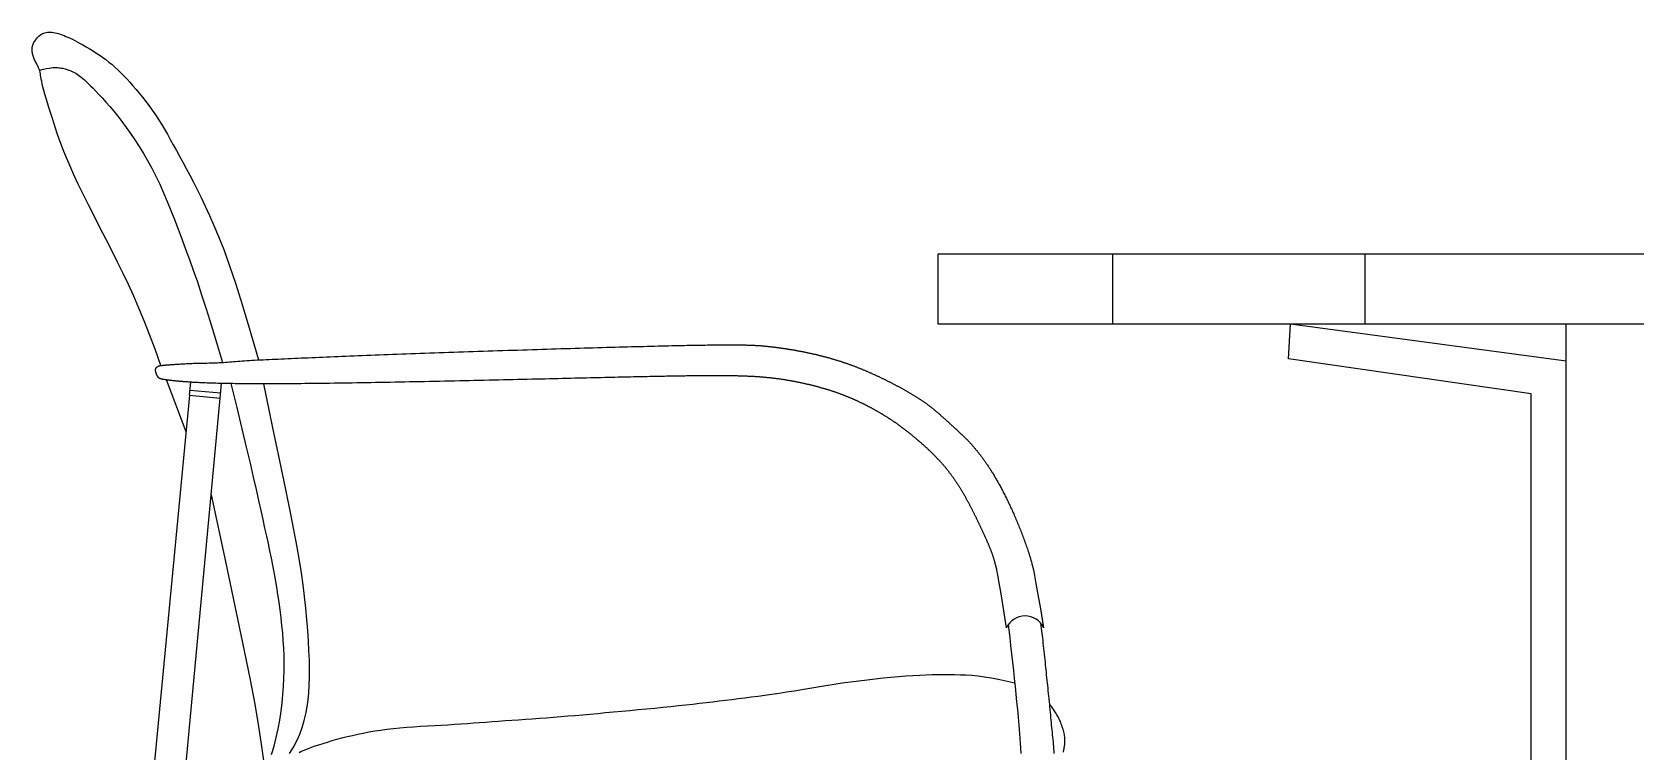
# Model space of a CAD drawing. Header units: millimetres. Extents: x -17017 to 2697, y 1903 to 18260.
# Drawn here: x -16977.9877 to -16977.8039, y 18248.0023 to 18248.0849 of the extents above; entities that cross this region are included whole.
import ezdxf

# ---------------------------------------------------------------- set-up
doc = ezdxf.new("R2010")
doc.units = ezdxf.units.MM
doc.layers.add('OP-MOB-MOVIL', color=8, linetype='Continuous')

# ---------------------------------------------------------------- blocks, each defined once
blk = doc.blocks.new('mesas y sillas de cafeteria')
for p, q in [((50.07697, -14.21145), (50.07697, -14.25145)), ((50.22168, -14.21145), (50.22168, -14.25145)), ((50.33697, -14.93145), (50.33697, -14.25145)), ((49.54799, -14.29232), (49.5487, -14.28488)), ((49.5655, -14.29398), (49.56629, -14.28559))]:
    blk.add_line(p, q)
for points in [[(49.53147, -14.27532), (49.52823, -14.26598), (49.5251, -14.25747), (49.52204, -14.24966), (49.51903, -14.24239), (49.51602, -14.23554), (49.51298, -14.22895), (49.50989, -14.22249), (49.5067, -14.21603), (49.50341, -14.20944), (49.50005, -14.20278), (49.49667, -14.19614), (49.49335, -14.18959), (49.49014, -14.18322), (49.48709, -14.1771), (49.48427, -14.17133), (49.48174, -14.16598), (49.47953, -14.16111), (49.47762, -14.15669), (49.47598, -14.15266), (49.47455, -14.14895), (49.4733, -14.14551), (49.47218, -14.14228), (49.47116, -14.13919), (49.47019, -14.13619), (49.46925, -14.13323), (49.46832, -14.13032), (49.46744, -14.1275), (49.4666, -14.12479), (49.46582, -14.12222), (49.46512, -14.11982), (49.4645, -14.11762), (49.46399, -14.11564), (49.46358, -14.11391), (49.46326, -14.1124), (49.46301, -14.11108), (49.46282, -14.10994), (49.46266, -14.10893), (49.46251, -14.10804), (49.46235, -14.10722), (49.46217, -14.10646), (49.46194, -14.10573), (49.46167, -14.10501), (49.46138, -14.10433), (49.46106, -14.10366), (49.46073, -14.10301), (49.4604, -14.10238), (49.46007, -14.10177), (49.45975, -14.10118), (49.45946, -14.1006), (49.45919, -14.10004), (49.45894, -14.09948), (49.45872, -14.09893), (49.45851, -14.09838), (49.45833, -14.09782), (49.45817, -14.09726), (49.45803, -14.09669), (49.45791, -14.09609), (49.45782, -14.09549), (49.45776, -14.09487), (49.45774, -14.09423), (49.45777, -14.09358), (49.45786, -14.09291), (49.458, -14.09223), (49.45821, -14.09154), (49.4585, -14.09083), (49.45885, -14.09013), (49.45926, -14.08942), (49.45972, -14.08874), (49.46022, -14.08807), (49.46076, -14.08744), (49.46133, -14.08685), (49.46192, -14.08632), (49.46253, -14.08584), (49.46315, -14.08542), (49.46379, -14.08507), (49.46445, -14.08477), (49.46514, -14.08454), (49.46586, -14.08436), (49.46661, -14.08425), (49.4674, -14.0842), (49.46823, -14.08421), (49.4691, -14.08428), (49.47, -14.0844), (49.47094, -14.08458), (49.47191, -14.08481), (49.47291, -14.08508), (49.47393, -14.0854), (49.47499, -14.08577), (49.47607, -14.08618), (49.47718, -14.08663), (49.47834, -14.08713), (49.47956, -14.0877), (49.48085, -14.08832), (49.48222, -14.08902), (49.48369, -14.08979), (49.48526, -14.09064), (49.48694, -14.09157), (49.48871, -14.09258), (49.49056, -14.09367), (49.49245, -14.09482), (49.49437, -14.09603), (49.49629, -14.0973), (49.49819, -14.09862), (49.50004, -14.09998), (49.50184, -14.10137), (49.50358, -14.10282), (49.50528, -14.10431), (49.50696, -14.10587), (49.50863, -14.10751), (49.51031, -14.10922), (49.51202, -14.11102), (49.51376, -14.11293), (49.51555, -14.11493), (49.51738, -14.11705), (49.51923, -14.11926), (49.5211, -14.12156), (49.52298, -14.12394), (49.52483, -14.12641), (49.52667, -14.12895), (49.52846, -14.13156), (49.53021, -14.13423), (49.53192, -14.13698), (49.53362, -14.1398), (49.5353, -14.14271), (49.53699, -14.14571), (49.53871, -14.1488), (49.54047, -14.15201), (49.54228, -14.15533), (49.54417, -14.15878), (49.54612, -14.16238), (49.54815, -14.16617), (49.55025, -14.1702), (49.55243, -14.17448), (49.5547, -14.17906), (49.55704, -14.18398), (49.55948, -14.18926), (49.562, -14.195), (49.56469, -14.20144), (49.56758, -14.2089), (49.57076, -14.21767), (49.57428, -14.22808), (49.57821, -14.24041), (49.58261, -14.25497), (49.58755, -14.27208)], [(49.46222, -14.10601), (49.46427, -14.10552), (49.46601, -14.10514), (49.46749, -14.10486), (49.46876, -14.10467), (49.46984, -14.10456), (49.47078, -14.10451), (49.47161, -14.10452), (49.47239, -14.10455), (49.47314, -14.10462), (49.47388, -14.1047), (49.4746, -14.10482), (49.47531, -14.10495), (49.47602, -14.10511), (49.47673, -14.10529), (49.47745, -14.1055), (49.47817, -14.10574), (49.47891, -14.106), (49.47966, -14.10629), (49.48042, -14.10661), (49.48119, -14.10697), (49.48196, -14.10736), (49.48275, -14.1078), (49.48353, -14.10827), (49.48433, -14.1088), (49.48513, -14.10937), (49.48595, -14.11001), (49.48682, -14.11074), (49.48776, -14.11158), (49.4888, -14.11255), (49.48995, -14.11366), (49.49124, -14.11495), (49.49268, -14.11642), (49.49431, -14.1181), (49.4961, -14.11999), (49.49804, -14.12208), (49.5001, -14.12438), (49.50228, -14.12687), (49.50455, -14.12956), (49.50688, -14.13245), (49.50928, -14.13553), (49.51171, -14.1388), (49.51416, -14.14225), (49.51663, -14.14589), (49.51909, -14.14971), (49.52153, -14.15371), (49.52395, -14.15788), (49.52632, -14.16222), (49.52864, -14.16673), (49.53089, -14.17141), (49.53309, -14.17624), (49.53524, -14.18124), (49.53736, -14.18639), (49.53946, -14.1917), (49.54156, -14.19716), (49.54366, -14.20278), (49.54578, -14.20854), (49.54794, -14.21448), (49.55016, -14.22072), (49.55248, -14.22743), (49.55495, -14.23477), (49.55758, -14.24289), (49.56043, -14.25195), (49.56352, -14.26212), (49.56689, -14.27355)], [(50.33697, -14.75245), (50.15798, -14.93145), (50.12141, -14.93145), (50.12141, -14.91145), (50.14969, -14.91145), (50.31697, -14.74417), (50.31697, -14.29148), (50.1778, -14.27141), (50.17898, -14.25145), (50.33697, -14.27263)], [(50.01624, -14.4256), (50.0147, -14.41593), (50.01351, -14.40846), (50.0126, -14.40289), (50.01194, -14.39891), (50.01147, -14.39621), (50.01115, -14.39447), (50.01094, -14.3934), (50.01077, -14.39268), (50.01063, -14.39206), (50.01049, -14.39147), (50.01035, -14.39092), (50.01022, -14.3904), (50.01009, -14.3899), (50.00996, -14.38942), (50.00984, -14.38896), (50.00972, -14.38852), (50.00959, -14.38807), (50.00947, -14.38764), (50.00935, -14.38722), (50.00922, -14.3868), (50.0091, -14.38638), (50.00897, -14.38598), (50.00884, -14.38558), (50.00872, -14.38518), (50.00859, -14.38479), (50.00846, -14.38441), (50.00834, -14.38403), (50.00821, -14.38366), (50.00808, -14.38329), (50.00795, -14.38293), (50.00782, -14.38257), (50.00769, -14.38222), (50.00757, -14.38187), (50.00744, -14.38152), (50.0073, -14.38118), (50.00717, -14.38084), (50.00704, -14.3805), (50.00691, -14.38017), (50.00678, -14.37984), (50.00665, -14.37952), (50.00651, -14.37919), (50.00638, -14.37887), (50.00625, -14.37855), (50.00611, -14.37823), (50.00598, -14.37792), (50.00584, -14.3776), (50.00571, -14.37729), (50.00557, -14.37698), (50.00544, -14.37666), (50.0053, -14.37635), (50.00516, -14.37604), (50.00502, -14.37573), (50.00489, -14.37542), (50.00475, -14.37511), (50.00461, -14.3748), (50.00447, -14.37449), (50.00433, -14.37418), (50.00419, -14.37387), (50.00405, -14.37356), (50.00391, -14.37325), (50.00376, -14.37294), (50.00362, -14.37262), (50.00348, -14.37231), (50.00334, -14.372), (50.00319, -14.37168), (50.00305, -14.37137), (50.0029, -14.37105), (50.00276, -14.37073), (50.00261, -14.37042), (50.00247, -14.3701), (50.00232, -14.36978), (50.00217, -14.36946), (50.00202, -14.36914), (50.00188, -14.36882), (50.00173, -14.3685), (50.00158, -14.36818), (50.00143, -14.36786), (50.00128, -14.36754), (50.00113, -14.36722), (50.00097, -14.3669), (50.00082, -14.36657), (50.00067, -14.36625), (50.00052, -14.36593), (50.00036, -14.3656), (50.00021, -14.36528), (50.00006, -14.36495), (49.9999, -14.36463), (49.99974, -14.36431), (49.99959, -14.36398), (49.99943, -14.36366), (49.99927, -14.36333), (49.99912, -14.363), (49.99896, -14.36268), (49.9988, -14.36235), (49.99864, -14.36203), (49.99848, -14.3617), (49.99832, -14.36137), (49.99816, -14.36105), (49.99799, -14.36072), (49.99783, -14.36039), (49.99767, -14.36007), (49.9975, -14.35974), (49.99734, -14.35941), (49.99718, -14.35909), (49.99701, -14.35876), (49.99684, -14.35843), (49.99668, -14.35811), (49.99651, -14.35778), (49.99634, -14.35745), (49.99617, -14.35713), (49.99601, -14.3568), (49.99584, -14.35648), (49.99567, -14.35615), (49.99549, -14.35582), (49.99532, -14.3555), (49.99515, -14.35517), (49.99498, -14.35485), (49.9948, -14.35452), (49.99463, -14.3542), (49.99446, -14.35387), (49.99428, -14.35355), (49.99411, -14.35322), (49.99393, -14.3529), (49.99375, -14.35258), (49.99357, -14.35225), (49.99339, -14.35193), (49.99322, -14.35161), (49.99304, -14.35129), (49.99285, -14.35096), (49.99267, -14.35064), (49.99249, -14.35032), (49.99231, -14.35), (49.99212, -14.34968), (49.99194, -14.34936), (49.99176, -14.34904), (49.99157, -14.34872), (49.99138, -14.3484), (49.9912, -14.34808), (49.99101, -14.34777), (49.99082, -14.34745), (49.99063, -14.34713), (49.99044, -14.34682), (49.99025, -14.3465), (49.99005, -14.34619), (49.98986, -14.34587), (49.98967, -14.34556), (49.98947, -14.34524), (49.98927, -14.34493), (49.98908, -14.34462), (49.98888, -14.3443), (49.98868, -14.34399), (49.98848, -14.34368), (49.98828, -14.34337), (49.98808, -14.34306), (49.98788, -14.34275), (49.98767, -14.34244), (49.98747, -14.34214), (49.98726, -14.34183), (49.98706, -14.34152), (49.98685, -14.34122), (49.98664, -14.34091), (49.98643, -14.34061), (49.98622, -14.3403), (49.98601, -14.34), (49.9858, -14.3397), (49.98558, -14.3394), (49.98537, -14.3391), (49.98515, -14.3388), (49.98494, -14.3385), (49.98472, -14.3382), (49.9845, -14.3379), (49.98428, -14.33761), (49.98406, -14.33731), (49.98384, -14.33701), (49.98361, -14.33672), (49.98339, -14.33643), (49.98316, -14.33613), (49.98294, -14.33584), (49.98271, -14.33555), (49.98248, -14.33526), (49.98225, -14.33497), (49.98202, -14.33468), (49.98178, -14.3344), (49.98155, -14.33411), (49.98131, -14.33383), (49.98108, -14.33354), (49.98084, -14.33326), (49.9806, -14.33298), (49.98036, -14.33269), (49.98012, -14.33241), (49.97988, -14.33213), (49.97964, -14.33186), (49.97939, -14.33158), (49.97915, -14.3313), (49.9789, -14.33103), (49.97865, -14.33075), (49.9784, -14.33048), (49.97816, -14.3302), (49.97791, -14.32993), (49.97766, -14.32966), (49.9774, -14.32939), (49.97715, -14.32912), (49.9769, -14.32886), (49.97665, -14.32859), (49.97639, -14.32832), (49.97614, -14.32806), (49.97588, -14.32779), (49.97563, -14.32753), (49.97537, -14.32727), (49.97511, -14.32701), (49.97485, -14.32675), (49.9746, -14.32649), (49.97434, -14.32623), (49.97408, -14.32598), (49.97382, -14.32572), (49.97356, -14.32547), (49.9733, -14.32521), (49.97304, -14.32496), (49.97278, -14.32471), (49.97252, -14.32446), (49.97225, -14.32421), (49.97199, -14.32396), (49.97173, -14.32371), (49.97147, -14.32347), (49.97121, -14.32322), (49.97094, -14.32298), (49.97068, -14.32273), (49.97042, -14.32249), (49.97016, -14.32225), (49.96989, -14.32201), (49.96963, -14.32177), (49.96937, -14.32154), (49.96911, -14.3213), (49.96884, -14.32106), (49.96858, -14.32083), (49.96832, -14.32059), (49.96806, -14.32036), (49.9678, -14.32013), (49.96753, -14.3199), (49.96727, -14.31967), (49.96701, -14.31944), (49.96675, -14.31922), (49.96649, -14.31899), (49.96623, -14.31877), (49.96597, -14.31854), (49.96571, -14.31832), (49.96546, -14.3181), (49.9652, -14.31788), (49.96494, -14.31766), (49.96468, -14.31744), (49.96443, -14.31722), (49.96417, -14.31701), (49.96391, -14.31679), (49.96366, -14.31658), (49.9634, -14.31637), (49.96315, -14.31616), (49.96289, -14.31594), (49.96264, -14.31574), (49.96239, -14.31553), (49.96213, -14.31532), (49.96188, -14.31511), (49.96163, -14.31491), (49.96137, -14.3147), (49.96112, -14.3145), (49.96087, -14.31429), (49.96062, -14.31409), (49.96036, -14.31389), (49.96011, -14.31369), (49.95986, -14.31349), (49.95961, -14.31329), (49.95936, -14.3131), (49.95911, -14.3129), (49.95885, -14.3127), (49.9586, -14.31251), (49.95835, -14.31232), (49.9581, -14.31212), (49.95785, -14.31193), (49.9576, -14.31174), (49.95735, -14.31155), (49.95709, -14.31136), (49.95684, -14.31117), (49.95659, -14.31098), (49.95634, -14.31079), (49.95609, -14.3106), (49.95583, -14.31042), (49.95558, -14.31023), (49.95533, -14.31005), (49.95508, -14.30986), (49.95482, -14.30968), (49.95457, -14.3095), (49.95432, -14.30932), (49.95406, -14.30913), (49.95381, -14.30895), (49.95355, -14.30877), (49.9533, -14.30859), (49.95304, -14.30841), (49.95278, -14.30824), (49.95253, -14.30806), (49.95227, -14.30788), (49.95201, -14.3077), (49.95176, -14.30753), (49.9515, -14.30735), (49.95124, -14.30718), (49.95098, -14.307), (49.95072, -14.30683), (49.95046, -14.30665), (49.9502, -14.30648), (49.94993, -14.30631), (49.94967, -14.30614), (49.94941, -14.30596), (49.94914, -14.30579), (49.94888, -14.30562), (49.94861, -14.30545), (49.94835, -14.30528), (49.94808, -14.30511), (49.94781, -14.30494), (49.94754, -14.30477), (49.94728, -14.30461), (49.94701, -14.30444), (49.94674, -14.30427), (49.94647, -14.3041), (49.94619, -14.30394), (49.94592, -14.30377), (49.94565, -14.30361), (49.94538, -14.30344), (49.9451, -14.30328), (49.94483, -14.30311), (49.94455, -14.30295), (49.94428, -14.30279), (49.944, -14.30262), (49.94373, -14.30246), (49.94345, -14.3023), (49.94317, -14.30214), (49.9429, -14.30198), (49.94262, -14.30182), (49.94234, -14.30166), (49.94206, -14.3015), (49.94178, -14.30135), (49.9415, -14.30119), (49.94122, -14.30103), (49.94094, -14.30087), (49.94066, -14.30072), (49.94038, -14.30056), (49.9401, -14.30041), (49.93982, -14.30026), (49.93954, -14.3001), (49.93926, -14.29995), (49.93898, -14.2998), (49.93869, -14.29965), (49.93841, -14.2995), (49.93813, -14.29935), (49.93785, -14.2992), (49.93756, -14.29905), (49.93728, -14.2989), (49.937, -14.29875), (49.93671, -14.2986), (49.93643, -14.29846), (49.93615, -14.29831), (49.93586, -14.29817), (49.93558, -14.29802), (49.9353, -14.29788), (49.93501, -14.29774), (49.93473, -14.2976), (49.93445, -14.29746), (49.93416, -14.29731), (49.93388, -14.29717), (49.9336, -14.29704), (49.93331, -14.2969), (49.93303, -14.29676), (49.93275, -14.29662), (49.93246, -14.29649), (49.93218, -14.29635), (49.9319, -14.29622), (49.93162, -14.29608), (49.93133, -14.29595), (49.93105, -14.29582), (49.93077, -14.29569), (49.93049, -14.29556), (49.9302, -14.29543), (49.92992, -14.2953), (49.92964, -14.29517), (49.92936, -14.29504), (49.92908, -14.29492), (49.92879, -14.29479), (49.92851, -14.29466), (49.92823, -14.29454), (49.92795, -14.29442), (49.92766, -14.29429), (49.92738, -14.29417), (49.9271, -14.29405), (49.92681, -14.29393), (49.92653, -14.29381), (49.92625, -14.29369), (49.92596, -14.29357), (49.92568, -14.29345), (49.92539, -14.29333), (49.9251, -14.29321), (49.92482, -14.2931), (49.92453, -14.29298), (49.92424, -14.29286), (49.92395, -14.29275), (49.92366, -14.29263), (49.92337, -14.29252), (49.92308, -14.29241), (49.92279, -14.29229), (49.9225, -14.29218), (49.92221, -14.29207), (49.92191, -14.29196), (49.92162, -14.29185), (49.92132, -14.29174), (49.92102, -14.29163), (49.92072, -14.29152), (49.92042, -14.29141), (49.92012, -14.2913), (49.91982, -14.29119), (49.91952, -14.29108), (49.91921, -14.29097), (49.91891, -14.29087), (49.9186, -14.29076), (49.91829, -14.29065), (49.91798, -14.29055), (49.91767, -14.29044), (49.91736, -14.29034), (49.91704, -14.29023), (49.91673, -14.29013), (49.91641, -14.29003), (49.91609, -14.28992), (49.91577, -14.28982), (49.91545, -14.28971), (49.91512, -14.28961), (49.91479, -14.28951), (49.91447, -14.28941), (49.91414, -14.2893), (49.9138, -14.2892), (49.91347, -14.2891), (49.91314, -14.289), (49.9128, -14.2889), (49.91246, -14.2888), (49.91212, -14.2887), (49.91177, -14.2886), (49.91143, -14.2885), (49.91108, -14.2884), (49.91073, -14.2883), (49.91038, -14.2882), (49.91002, -14.2881), (49.90967, -14.288), (49.90931, -14.2879), (49.90895, -14.2878), (49.90859, -14.2877), (49.90823, -14.2876), (49.90786, -14.28751), (49.90749, -14.28741), (49.90712, -14.28731), (49.90675, -14.28722), (49.90638, -14.28712), (49.90601, -14.28702), (49.90563, -14.28693), (49.90525, -14.28683), (49.90487, -14.28674), (49.90449, -14.28664), (49.90411, -14.28655), (49.90373, -14.28646), (49.90334, -14.28637), (49.90295, -14.28627), (49.90257, -14.28618), (49.90218, -14.28609), (49.90178, -14.286), (49.90139, -14.28591), (49.901, -14.28582), (49.9006, -14.28573), (49.9002, -14.28564), (49.89981, -14.28555), (49.89941, -14.28547), (49.89901, -14.28538), (49.89861, -14.2853), (49.8982, -14.28521), (49.8978, -14.28513), (49.89739, -14.28504), (49.89699, -14.28496), (49.89658, -14.28488), (49.89617, -14.28479), (49.89576, -14.28471), (49.89535, -14.28463), (49.89494, -14.28455), (49.89453, -14.28448), (49.89412, -14.2844), (49.8937, -14.28432), (49.89329, -14.28424), (49.89287, -14.28417), (49.89246, -14.2841), (49.89204, -14.28402), (49.89162, -14.28395), (49.8912, -14.28388), (49.89078, -14.28381), (49.89036, -14.28374), (49.88994, -14.28367), (49.88952, -14.2836), (49.8891, -14.28353), (49.88868, -14.28347), (49.88826, -14.2834), (49.88783, -14.28334), (49.88741, -14.28327), (49.88699, -14.28321), (49.88656, -14.28315), (49.88614, -14.28309), (49.88571, -14.28303), (49.88529, -14.28297), (49.88486, -14.28292), (49.88443, -14.28286), (49.884, -14.28281), (49.88357, -14.28275), (49.88314, -14.2827), (49.88271, -14.28265), (49.88228, -14.2826), (49.88184, -14.28255), (49.8814, -14.2825), (49.88097, -14.28245), (49.88053, -14.2824), (49.88009, -14.28236), (49.87964, -14.28231), (49.8792, -14.28227), (49.87875, -14.28223), (49.8783, -14.28218), (49.87785, -14.28214), (49.87739, -14.2821), (49.87694, -14.28206), (49.87648, -14.28203), (49.87602, -14.28199), (49.87555, -14.28195), (49.87508, -14.28192), (49.87461, -14.28188), (49.87414, -14.28185), (49.87366, -14.28182), (49.87318, -14.28178), (49.8727, -14.28175), (49.87221, -14.28172), (49.87172, -14.28169), (49.87122, -14.28167), (49.87073, -14.28164), (49.87022, -14.28161), (49.86972, -14.28159), (49.8692, -14.28156), (49.86869, -14.28154), (49.86817, -14.28151), (49.86765, -14.28149), (49.86712, -14.28147), (49.86658, -14.28145), (49.86605, -14.28143), (49.8655, -14.28141), (49.86495, -14.28139), (49.8644, -14.28137), (49.86384, -14.28136), (49.86328, -14.28134), (49.86271, -14.28132), (49.86214, -14.28131), (49.86156, -14.28129), (49.86097, -14.28128), (49.86038, -14.28127), (49.85978, -14.28126), (49.85918, -14.28125), (49.85857, -14.28124), (49.85795, -14.28123), (49.85733, -14.28122), (49.8567, -14.28121), (49.85606, -14.2812), (49.85542, -14.2812), (49.85477, -14.28119), (49.85411, -14.28118), (49.85345, -14.28118), (49.85277, -14.28118), (49.85209, -14.28117), (49.8514, -14.28117), (49.8507, -14.28117), (49.84999, -14.28117), (49.84927, -14.28117), (49.84854, -14.28117), (49.8478, -14.28117), (49.84704, -14.28117), (49.84627, -14.28117), (49.84549, -14.28117), (49.8447, -14.28118), (49.84389, -14.28118), (49.84307, -14.28119), (49.84223, -14.28119), (49.84138, -14.2812), (49.84051, -14.28121), (49.83962, -14.28122), (49.83872, -14.28123), (49.83779, -14.28124), (49.83685, -14.28125), (49.83589, -14.28126), (49.83492, -14.28127), (49.83392, -14.28129), (49.8329, -14.2813), (49.83185, -14.28132), (49.83079, -14.28133), (49.82971, -14.28135), (49.8286, -14.28137), (49.82747, -14.28139), (49.82631, -14.28141), (49.82513, -14.28143), (49.82392, -14.28145), (49.82269, -14.28147), (49.82143, -14.28149), (49.82015, -14.28152), (49.81884, -14.28154), (49.8175, -14.28157), (49.81613, -14.28159), (49.81474, -14.28162), (49.81331, -14.28165), (49.81185, -14.28168), (49.81037, -14.28171), (49.80885, -14.28174), (49.8073, -14.28178), (49.80572, -14.28181), (49.8041, -14.28184), (49.80245, -14.28188), (49.80077, -14.28192), (49.79905, -14.28195), (49.7973, -14.28199), (49.79552, -14.28203), (49.79369, -14.28207), (49.79183, -14.28211), (49.78994, -14.28216), (49.788, -14.2822), (49.78603, -14.28225), (49.78402, -14.28229), (49.78197, -14.28234), (49.77988, -14.28239), (49.77775, -14.28244), (49.77559, -14.28249), (49.77338, -14.28254), (49.77114, -14.28259), (49.76885, -14.28264), (49.76653, -14.2827), (49.76417, -14.28275), (49.76178, -14.28281), (49.75935, -14.28286), (49.75689, -14.28292), (49.7544, -14.28298), (49.75188, -14.28304), (49.74932, -14.2831), (49.74674, -14.28316), (49.74413, -14.28322), (49.7415, -14.28328), (49.73884, -14.28334), (49.73616, -14.2834), (49.73346, -14.28346), (49.73073, -14.28353), (49.72799, -14.28359), (49.72523, -14.28365), (49.72246, -14.28371), (49.71967, -14.28378), (49.71686, -14.28384), (49.71405, -14.2839), (49.71122, -14.28397), (49.70839, -14.28403), (49.70555, -14.28409), (49.7027, -14.28415), (49.69984, -14.28421), (49.69698, -14.28428), (49.69413, -14.28434), (49.69126, -14.2844), (49.6884, -14.28446), (49.68555, -14.28452), (49.68269, -14.28457), (49.67984, -14.28463), (49.677, -14.28469), (49.67416, -14.28475), (49.67133, -14.2848), (49.66851, -14.28486), (49.66571, -14.28491), (49.66291, -14.28496), (49.66013, -14.28501), (49.65737, -14.28507), (49.65462, -14.28511), (49.65189, -14.28516), (49.64919, -14.28521), (49.6465, -14.28525), (49.64383, -14.2853), (49.64119, -14.28534), (49.63858, -14.28538), (49.63599, -14.28542), (49.63343, -14.28546), (49.63089, -14.2855), (49.62839, -14.28553), (49.62592, -14.28556), (49.62349, -14.2856), (49.62109, -14.28563), (49.61872, -14.28565), (49.6164, -14.28568), (49.61411, -14.2857), (49.61186, -14.28572), (49.60965, -14.28574), (49.60748, -14.28576), (49.60535, -14.28578), (49.60327, -14.28579), (49.60123, -14.2858), (49.59923, -14.28581), (49.59727, -14.28582), (49.59536, -14.28582), (49.59349, -14.28582), (49.59166, -14.28582), (49.58988, -14.28582), (49.58813, -14.28582), (49.58642, -14.28582), (49.58476, -14.28581), (49.58313, -14.2858), (49.58155, -14.28579), (49.58, -14.28578), (49.57849, -14.28576), (49.57702, -14.28575), (49.57558, -14.28573), (49.57418, -14.28571), (49.57282, -14.2857), (49.57149, -14.28567), (49.5702, -14.28565), (49.56894, -14.28563), (49.56771, -14.2856), (49.56652, -14.28558), (49.56535, -14.28555), (49.56422, -14.28552), (49.56312, -14.28549), (49.56206, -14.28546), (49.56102, -14.28543), (49.56001, -14.2854), (49.55903, -14.28537), (49.55808, -14.28533), (49.55715, -14.2853), (49.55625, -14.28526), (49.55538, -14.28522), (49.55454, -14.28519), (49.55372, -14.28515), (49.55292, -14.28511), (49.55215, -14.28507), (49.55141, -14.28503), (49.55068, -14.285), (49.54998, -14.28496), (49.5493, -14.28492), (49.54864, -14.28487), (49.54801, -14.28483), (49.54739, -14.28479), (49.54679, -14.28475), (49.54622, -14.28471), (49.54566, -14.28467), (49.54511, -14.28463), (49.54459, -14.28459), (49.54408, -14.28455), (49.54359, -14.28451), (49.54312, -14.28447), (49.54266, -14.28443), (49.54221, -14.28439), (49.54178, -14.28435), (49.54136, -14.28431), (49.54096, -14.28427), (49.54056, -14.28423), (49.54018, -14.28419), (49.53981, -14.28415), (49.53946, -14.28412), (49.53911, -14.28408), (49.53877, -14.28404), (49.53844, -14.28401), (49.53812, -14.28397), (49.53782, -14.28394), (49.53752, -14.28391), (49.53722, -14.28387), (49.53694, -14.28384), (49.53667, -14.28381), (49.5364, -14.28378), (49.53615, -14.28375), (49.5359, -14.28372), (49.53565, -14.28369), (49.53542, -14.28366), (49.53519, -14.28363), (49.53498, -14.2836), (49.53476, -14.28357), (49.53456, -14.28355), (49.53436, -14.28352), (49.53417, -14.28349), (49.53399, -14.28347), (49.53381, -14.28344), (49.53364, -14.28341), (49.53347, -14.28339), (49.53332, -14.28336), (49.53316, -14.28334), (49.53302, -14.28331), (49.53287, -14.28329), (49.53274, -14.28326), (49.53261, -14.28324), (49.53248, -14.28322), (49.53236, -14.28319), (49.53225, -14.28317), (49.53214, -14.28314), (49.53203, -14.28312), (49.53193, -14.2831), (49.53184, -14.28307), (49.53174, -14.28305), (49.53166, -14.28303), (49.53157, -14.283), (49.53149, -14.28298), (49.53141, -14.28295), (49.53134, -14.28293), (49.53127, -14.28291), (49.5312, -14.28288), (49.53114, -14.28286), (49.53108, -14.28283), (49.53102, -14.28281), (49.53097, -14.28278), (49.53092, -14.28276), (49.53087, -14.28273), (49.53082, -14.28271), (49.53077, -14.28268), (49.53073, -14.28266), (49.53069, -14.28263), (49.53065, -14.2826), (49.53061, -14.28258), (49.53057, -14.28255), (49.53053, -14.28252), (49.5305, -14.28249), (49.53046, -14.28247), (49.53043, -14.28244), (49.5304, -14.28241), (49.53037, -14.28238), (49.53034, -14.28235), (49.53031, -14.28232), (49.53028, -14.28228), (49.53025, -14.28225), (49.53022, -14.28222), (49.53019, -14.28219), (49.53016, -14.28215), (49.53013, -14.28212), (49.5301, -14.28209), (49.53007, -14.28205), (49.53004, -14.28202), (49.53002, -14.28198), (49.52999, -14.28195), (49.52996, -14.28191), (49.52994, -14.28187), (49.52991, -14.28184), (49.52988, -14.2818), (49.52986, -14.28176), (49.52983, -14.28172), (49.5298, -14.28168), (49.52978, -14.28164), (49.52975, -14.28161), (49.52973, -14.28157), (49.5297, -14.28153), (49.52968, -14.28149), (49.52965, -14.28145), (49.52963, -14.28141), (49.52961, -14.28136), (49.52958, -14.28132), (49.52956, -14.28128), (49.52954, -14.28124), (49.52951, -14.2812), (49.52949, -14.28116), (49.52947, -14.28111), (49.52945, -14.28107), (49.52942, -14.28103), (49.5294, -14.28099), (49.52938, -14.28094), (49.52936, -14.2809), (49.52934, -14.28086), (49.52932, -14.28081), (49.5293, -14.28077), (49.52928, -14.28073), (49.52926, -14.28068), (49.52924, -14.28064), (49.52922, -14.28059), (49.5292, -14.28055), (49.52918, -14.28051), (49.52916, -14.28046), (49.52914, -14.28042), (49.52912, -14.28037), (49.52911, -14.28033), (49.52909, -14.28028), (49.52907, -14.28024), (49.52905, -14.28019), (49.52904, -14.28015), (49.52902, -14.28011), (49.529, -14.28006), (49.52899, -14.28002), (49.52897, -14.27997), (49.52896, -14.27993), (49.52894, -14.27988), (49.52892, -14.27984), (49.52891, -14.2798), (49.5289, -14.27975), (49.52888, -14.27971), (49.52887, -14.27966), (49.52885, -14.27962), (49.52884, -14.27958), (49.52883, -14.27953), (49.52881, -14.27949), (49.5288, -14.27945), (49.52879, -14.2794), (49.52877, -14.27936), (49.52876, -14.27932), (49.52875, -14.27928), (49.52874, -14.27923), (49.52873, -14.27919), (49.52872, -14.27915), (49.52871, -14.27911), (49.5287, -14.27907), (49.52869, -14.27902), (49.52868, -14.27898), (49.52867, -14.27894), (49.52866, -14.2789), (49.52865, -14.27886), (49.52864, -14.27882), (49.52863, -14.27878), (49.52863, -14.27873), (49.52862, -14.27869), (49.52861, -14.27865), (49.52861, -14.27861), (49.5286, -14.27857), (49.52859, -14.27853), (49.52859, -14.27849), (49.52858, -14.27845), (49.52858, -14.27841), (49.52857, -14.27838), (49.52857, -14.27834), (49.52857, -14.2783), (49.52856, -14.27826), (49.52856, -14.27822), (49.52856, -14.27818), (49.52855, -14.27814), (49.52855, -14.27811), (49.52855, -14.27807), (49.52855, -14.27803), (49.52855, -14.27799), (49.52855, -14.27796), (49.52855, -14.27792), (49.52855, -14.27788), (49.52855, -14.27785), (49.52855, -14.27781), (49.52855, -14.27778), (49.52855, -14.27774), (49.52856, -14.2777), (49.52856, -14.27767), (49.52856, -14.27763), (49.52857, -14.2776), (49.52857, -14.27757), (49.52858, -14.27753), (49.52858, -14.2775), (49.52859, -14.27746), (49.52859, -14.27743), (49.5286, -14.2774), (49.52861, -14.27736), (49.52861, -14.27733), (49.52862, -14.2773), (49.52863, -14.27727), (49.52864, -14.27723), (49.52865, -14.2772), (49.52866, -14.27717), (49.52867, -14.27714), (49.52868, -14.27711), (49.52869, -14.27708), (49.5287, -14.27705), (49.52871, -14.27702), (49.52872, -14.27699), (49.52874, -14.27696), (49.52875, -14.27693), (49.52876, -14.2769), (49.52878, -14.27687), (49.52879, -14.27684), (49.52881, -14.27681), (49.52882, -14.27678), (49.52884, -14.27675), (49.52886, -14.27673), (49.52887, -14.2767), (49.52889, -14.27667), (49.52891, -14.27664), (49.52893, -14.27662), (49.52895, -14.27659), (49.52897, -14.27656), (49.52899, -14.27654), (49.52901, -14.27651), (49.52903, -14.27649), (49.52905, -14.27646), (49.52907, -14.27643), (49.52909, -14.27641), (49.52911, -14.27638), (49.52914, -14.27636), (49.52916, -14.27633), (49.52919, -14.27631), (49.52921, -14.27629), (49.52924, -14.27626), (49.52926, -14.27624), (49.52929, -14.27622), (49.52931, -14.27619), (49.52934, -14.27617), (49.52937, -14.27615), (49.5294, -14.27612), (49.52942, -14.2761), (49.52945, -14.27608), (49.52948, -14.27606), (49.52951, -14.27603), (49.52954, -14.27601), (49.52957, -14.27599), (49.5296, -14.27597), (49.52964, -14.27595), (49.52967, -14.27593), (49.5297, -14.27591), (49.52973, -14.27589), (49.52977, -14.27587), (49.5298, -14.27585), (49.52984, -14.27583), (49.52987, -14.27581), (49.52991, -14.27579), (49.52994, -14.27577), (49.52998, -14.27575), (49.53002, -14.27573), (49.53006, -14.27571), (49.5301, -14.27569), (49.53014, -14.27567), (49.53018, -14.27565), (49.53022, -14.27564), (49.53026, -14.27562), (49.53031, -14.2756), (49.53036, -14.27558), (49.53041, -14.27556), (49.53046, -14.27554), (49.53052, -14.27553), (49.53058, -14.27551), (49.53065, -14.27549), (49.53072, -14.27547), (49.53079, -14.27545), (49.53087, -14.27544), (49.53096, -14.27542), (49.53105, -14.2754), (49.53114, -14.27538), (49.53125, -14.27536), (49.53136, -14.27534), (49.53148, -14.27532), (49.5316, -14.27531), (49.53174, -14.27529), (49.53188, -14.27527), (49.53203, -14.27525), (49.5322, -14.27523), (49.53237, -14.27521), (49.53255, -14.27518), (49.53274, -14.27516), (49.53295, -14.27514), (49.53316, -14.27512), (49.53339, -14.2751), (49.53363, -14.27507), (49.53388, -14.27505), (49.53414, -14.27503), (49.53442, -14.275), (49.53471, -14.27498), (49.53502, -14.27495), (49.53534, -14.27493), (49.53568, -14.2749), (49.53603, -14.27487), (49.53639, -14.27485), (49.53678, -14.27482), (49.53717, -14.27479), (49.53759, -14.27476), (49.53802, -14.27473), (49.53847, -14.2747), (49.53894, -14.27467), (49.53943, -14.27463), (49.53994, -14.2746), (49.54046, -14.27457), (49.54101, -14.27453), (49.54157, -14.2745), (49.54216, -14.27446), (49.54276, -14.27442), (49.54339, -14.27438), (49.54404, -14.27434), (49.54471, -14.2743), (49.5454, -14.27426), (49.54612, -14.27422), (49.54687, -14.27418), (49.54766, -14.27414), (49.54849, -14.2741), (49.54936, -14.27407), (49.55028, -14.27403), (49.55125, -14.27401), (49.55228, -14.27398), (49.55335, -14.27396), (49.55447, -14.27394), (49.55562, -14.27392), (49.5568, -14.2739), (49.55799, -14.27388), (49.55919, -14.27385), (49.5604, -14.27382), (49.5616, -14.27378), (49.56279, -14.27374), (49.56397, -14.27368), (49.56515, -14.27363), (49.56633, -14.27356), (49.56749, -14.27349), (49.56865, -14.27341), (49.5698, -14.27333), (49.57095, -14.27324), (49.5721, -14.27314), (49.57326, -14.27305), (49.57444, -14.27294), (49.57564, -14.27284), (49.57687, -14.27274), (49.57815, -14.27264), (49.57948, -14.27254), (49.58086, -14.27245), (49.5823, -14.27236), (49.58379, -14.27228), (49.58533, -14.2722), (49.5869, -14.27212), (49.58852, -14.27204), (49.59016, -14.27196), (49.59184, -14.27188), (49.59355, -14.27181), (49.59528, -14.27173), (49.59703, -14.27165), (49.59882, -14.27157), (49.60063, -14.27148), (49.60246, -14.2714), (49.60432, -14.27132), (49.60621, -14.27124), (49.60812, -14.27115), (49.61006, -14.27107), (49.61202, -14.27098), (49.61402, -14.2709), (49.61603, -14.27081), (49.61808, -14.27072), (49.62015, -14.27064), (49.62224, -14.27055), (49.62436, -14.27046), (49.62651, -14.27037), (49.62869, -14.27028), (49.63089, -14.27019), (49.63312, -14.2701), (49.63537, -14.27001), (49.63765, -14.26992), (49.63995, -14.26983), (49.64229, -14.26974), (49.64465, -14.26964), (49.64703, -14.26955), (49.64944, -14.26946), (49.65188, -14.26936), (49.65434, -14.26927), (49.65682, -14.26917), (49.65934, -14.26908), (49.66187, -14.26898), (49.66443, -14.26889), (49.66701, -14.26879), (49.66962, -14.2687), (49.67225, -14.2686), (49.67489, -14.2685), (49.67756, -14.26841), (49.68024, -14.26831), (49.68294, -14.26821), (49.68566, -14.26812), (49.68839, -14.26802), (49.69114, -14.26793), (49.6939, -14.26783), (49.69667, -14.26773), (49.69945, -14.26764), (49.70224, -14.26754), (49.70503, -14.26745), (49.70784, -14.26735), (49.71065, -14.26726), (49.71346, -14.26716), (49.71628, -14.26707), (49.7191, -14.26697), (49.72192, -14.26688), (49.72474, -14.26679), (49.72756, -14.26669), (49.73038, -14.2666), (49.7332, -14.26651), (49.736, -14.26642), (49.73881, -14.26633), (49.74161, -14.26624), (49.74439, -14.26615), (49.74717, -14.26607), (49.74994, -14.26598), (49.7527, -14.2659), (49.75545, -14.26581), (49.75818, -14.26573), (49.76089, -14.26564), (49.76359, -14.26556), (49.76627, -14.26548), (49.76894, -14.2654), (49.77158, -14.26532), (49.77421, -14.26525), (49.77681, -14.26517), (49.77939, -14.2651), (49.78194, -14.26502), (49.78447, -14.26495), (49.78697, -14.26488), (49.78945, -14.26481), (49.79189, -14.26474), (49.79431, -14.26467), (49.79669, -14.26461), (49.79905, -14.26455), (49.80137, -14.26448), (49.80365, -14.26442), (49.8059, -14.26436), (49.80811, -14.26431), (49.81028, -14.26425), (49.81242, -14.2642), (49.81451, -14.26415), (49.81657, -14.2641), (49.81858, -14.26405), (49.82055, -14.264), (49.82248, -14.26396), (49.82437, -14.26391), (49.8262, -14.26387), (49.828, -14.26384), (49.82975, -14.2638), (49.83146, -14.26376), (49.83312, -14.26373), (49.83475, -14.2637), (49.83633, -14.26367), (49.83786, -14.26364), (49.83936, -14.26362), (49.84082, -14.26359), (49.84223, -14.26357), (49.84361, -14.26355), (49.84495, -14.26353), (49.84625, -14.26352), (49.84752, -14.2635), (49.84875, -14.26349), (49.84994, -14.26348), (49.8511, -14.26347), (49.85222, -14.26346), (49.85331, -14.26345), (49.85437, -14.26344), (49.8554, -14.26344), (49.8564, -14.26344), (49.85736, -14.26344), (49.8583, -14.26344), (49.85921, -14.26344), (49.86009, -14.26344), (49.86094, -14.26345), (49.86177, -14.26345), (49.86257, -14.26346), (49.86334, -14.26347), (49.86409, -14.26348), (49.86482, -14.26349), (49.86553, -14.2635), (49.86621, -14.26352), (49.86687, -14.26353), (49.86751, -14.26355), (49.86813, -14.26357), (49.86873, -14.26359), (49.86932, -14.26361), (49.86988, -14.26363), (49.87043, -14.26365), (49.87097, -14.26367), (49.87149, -14.26369), (49.87199, -14.26372), (49.87248, -14.26375), (49.87296, -14.26377), (49.87342, -14.2638), (49.87387, -14.26383), (49.87431, -14.26386), (49.87475, -14.26389), (49.87517, -14.26392), (49.87558, -14.26395), (49.87599, -14.26398), (49.87638, -14.26402), (49.87678, -14.26405), (49.87716, -14.26409), (49.87754, -14.26412), (49.87792, -14.26416), (49.87829, -14.2642), (49.87866, -14.26423), (49.87903, -14.26427), (49.87939, -14.26431), (49.87976, -14.26435), (49.88012, -14.26439), (49.88048, -14.26443), (49.88084, -14.26447), (49.8812, -14.26451), (49.88156, -14.26456), (49.88193, -14.2646), (49.88229, -14.26464), (49.88265, -14.26469), (49.88301, -14.26473), (49.88337, -14.26478), (49.88373, -14.26482), (49.88409, -14.26487), (49.88445, -14.26491), (49.88482, -14.26496), (49.88518, -14.26501), (49.88554, -14.26506), (49.8859, -14.26511), (49.88627, -14.26516), (49.88663, -14.26521), (49.88699, -14.26526), (49.88736, -14.26531), (49.88772, -14.26536), (49.88809, -14.26541), (49.88845, -14.26547), (49.88881, -14.26552), (49.88918, -14.26557), (49.88954, -14.26563), (49.88991, -14.26569), (49.89027, -14.26574), (49.89064, -14.2658), (49.89101, -14.26586), (49.89137, -14.26591), (49.89174, -14.26597), (49.8921, -14.26603), (49.89247, -14.26609), (49.89284, -14.26615), (49.8932, -14.26621), (49.89357, -14.26628), (49.89394, -14.26634), (49.89431, -14.2664), (49.89467, -14.26647), (49.89504, -14.26653), (49.89541, -14.2666), (49.89578, -14.26666), (49.89615, -14.26673), (49.89651, -14.2668), (49.89688, -14.26686), (49.89725, -14.26693), (49.89762, -14.267), (49.89799, -14.26707), (49.89836, -14.26714), (49.89873, -14.26721), (49.8991, -14.26729), (49.89947, -14.26736), (49.89984, -14.26743), (49.90021, -14.26751), (49.90058, -14.26758), (49.90095, -14.26766), (49.90132, -14.26773), (49.90169, -14.26781), (49.90206, -14.26789), (49.90243, -14.26797), (49.90281, -14.26805), (49.90318, -14.26813), (49.90355, -14.26821), (49.90392, -14.26829), (49.90429, -14.26837), (49.90467, -14.26846), (49.90504, -14.26854), (49.90541, -14.26862), (49.90578, -14.26871), (49.90616, -14.26879), (49.90653, -14.26888), (49.9069, -14.26897), (49.90727, -14.26906), (49.90765, -14.26915), (49.90802, -14.26924), (49.90839, -14.26933), (49.90877, -14.26942), (49.90914, -14.26951), (49.90951, -14.2696), (49.90989, -14.2697), (49.91026, -14.26979), (49.91063, -14.26989), (49.911, -14.26998), (49.91138, -14.27008), (49.91175, -14.27018), (49.91212, -14.27028), (49.9125, -14.27038), (49.91287, -14.27048), (49.91324, -14.27058), (49.91362, -14.27068), (49.91399, -14.27078), (49.91436, -14.27088), (49.91473, -14.27099), (49.91511, -14.27109), (49.91548, -14.2712), (49.91585, -14.27131), (49.91622, -14.27141), (49.9166, -14.27152), (49.91697, -14.27163), (49.91734, -14.27174), (49.91771, -14.27185), (49.91808, -14.27196), (49.91845, -14.27207), (49.91883, -14.27219), (49.9192, -14.2723), (49.91957, -14.27242), (49.91994, -14.27253), (49.92031, -14.27265), (49.92068, -14.27277), (49.92105, -14.27289), (49.92142, -14.273), (49.92179, -14.27312), (49.92216, -14.27325), (49.92253, -14.27337), (49.92289, -14.27349), (49.92326, -14.27361), (49.92363, -14.27374), (49.924, -14.27386), (49.92437, -14.27399), (49.92473, -14.27412), (49.9251, -14.27424), (49.92547, -14.27437), (49.92583, -14.2745), (49.9262, -14.27463), (49.92656, -14.27477), (49.92693, -14.2749), (49.9273, -14.27503), (49.92766, -14.27516), (49.92802, -14.2753), (49.92839, -14.27544), (49.92875, -14.27557), (49.92911, -14.27571), (49.92948, -14.27585), (49.92984, -14.27599), (49.9302, -14.27613), (49.93056, -14.27627), (49.93092, -14.27641), (49.93128, -14.27655), (49.93165, -14.2767), (49.93201, -14.27684), (49.93237, -14.27699), (49.93273, -14.27713), (49.93308, -14.27728), (49.93344, -14.27743), (49.9338, -14.27757), (49.93416, -14.27772), (49.93452, -14.27787), (49.93488, -14.27802), (49.93523, -14.27817), (49.93559, -14.27833), (49.93595, -14.27848), (49.9363, -14.27863), (49.93666, -14.27879), (49.93701, -14.27894), (49.93737, -14.2791), (49.93772, -14.27925), (49.93808, -14.27941), (49.93843, -14.27957), (49.93879, -14.27972), (49.93914, -14.27988), (49.93949, -14.28004), (49.93985, -14.2802), (49.9402, -14.28036), (49.94055, -14.28052), (49.9409, -14.28069), (49.94125, -14.28085), (49.94161, -14.28101), (49.94196, -14.28118), (49.94231, -14.28134), (49.94266, -14.2815), (49.94301, -14.28167), (49.94336, -14.28184), (49.94371, -14.282), (49.94406, -14.28217), (49.94441, -14.28234), (49.94475, -14.2825), (49.9451, -14.28267), (49.94545, -14.28284), (49.9458, -14.28301), (49.94615, -14.28318), (49.94649, -14.28335), (49.94684, -14.28352), (49.94719, -14.2837), (49.94753, -14.28387), (49.94788, -14.28404), (49.94823, -14.28421), (49.94857, -14.28439), (49.94892, -14.28456), (49.94926, -14.28474), (49.94961, -14.28491), (49.94995, -14.28509), (49.95029, -14.28526), (49.95064, -14.28544), (49.95098, -14.28561), (49.95132, -14.28579), (49.95167, -14.28597), (49.95201, -14.28615), (49.95235, -14.28632), (49.95269, -14.2865), (49.95303, -14.28668), (49.95337, -14.28686), (49.95371, -14.28704), (49.95405, -14.28722), (49.95439, -14.2874), (49.95473, -14.28758), (49.95506, -14.28776), (49.9554, -14.28795), (49.95574, -14.28813), (49.95607, -14.28831), (49.9564, -14.28849), (49.95674, -14.28868), (49.95707, -14.28886), (49.9574, -14.28905), (49.95773, -14.28923), (49.95806, -14.28942), (49.95839, -14.2896), (49.95872, -14.28979), (49.95905, -14.28998), (49.95938, -14.29016), (49.9597, -14.29035), (49.96003, -14.29054), (49.96035, -14.29072), (49.96068, -14.29091), (49.961, -14.2911), (49.96132, -14.29129), (49.96164, -14.29148), (49.96196, -14.29167), (49.96227, -14.29186), (49.96259, -14.29205), (49.9629, -14.29224), (49.96322, -14.29244), (49.96353, -14.29263), (49.96384, -14.29282), (49.96415, -14.29301), (49.96446, -14.29321), (49.96477, -14.2934), (49.96507, -14.29359), (49.96538, -14.29379), (49.96568, -14.29398), (49.96598, -14.29418), (49.96628, -14.29438), (49.96658, -14.29457), (49.96688, -14.29477), (49.96717, -14.29496), (49.96747, -14.29516), (49.96776, -14.29536), (49.96805, -14.29556), (49.96834, -14.29576), (49.96863, -14.29596), (49.96891, -14.29615), (49.9692, -14.29635), (49.96948, -14.29655), (49.96976, -14.29675), (49.97004, -14.29696), (49.97032, -14.29716), (49.97059, -14.29736), (49.97087, -14.29756), (49.97114, -14.29776), (49.97141, -14.29796), (49.97168, -14.29817), (49.97195, -14.29837), (49.97221, -14.29857), (49.97248, -14.29878), (49.97274, -14.29898), (49.973, -14.29918), (49.97326, -14.29939), (49.97352, -14.29959), (49.97377, -14.2998), (49.97403, -14.3), (49.97428, -14.3002), (49.97453, -14.30041), (49.97478, -14.30061), (49.97503, -14.30082), (49.97528, -14.30102), (49.97552, -14.30123), (49.97577, -14.30143), (49.97601, -14.30164), (49.97625, -14.30184), (49.97649, -14.30204), (49.97673, -14.30225), (49.97697, -14.30245), (49.9772, -14.30266), (49.97744, -14.30286), (49.97767, -14.30306), (49.9779, -14.30327), (49.97814, -14.30347), (49.97837, -14.30367), (49.97859, -14.30387), (49.97882, -14.30408), (49.97905, -14.30428), (49.97927, -14.30448), (49.9795, -14.30468), (49.97972, -14.30488), (49.97994, -14.30508), (49.98017, -14.30528), (49.98039, -14.30548), (49.9806, -14.30568), (49.98082, -14.30588), (49.98104, -14.30607), (49.98126, -14.30627), (49.98147, -14.30647), (49.98169, -14.30666), (49.9819, -14.30686), (49.98211, -14.30705), (49.98232, -14.30725), (49.98253, -14.30744), (49.98274, -14.30763), (49.98295, -14.30783), (49.98316, -14.30802), (49.98337, -14.30821), (49.98358, -14.3084), (49.98378, -14.30859), (49.98399, -14.30877), (49.98419, -14.30896), (49.9844, -14.30915), (49.9846, -14.30933), (49.9848, -14.30952), (49.985, -14.3097), (49.98521, -14.30989), (49.98541, -14.31007), (49.98561, -14.31025), (49.98581, -14.31043), (49.98601, -14.31061), (49.98621, -14.31079), (49.98641, -14.31097), (49.9866, -14.31115), (49.9868, -14.31133), (49.987, -14.31151), (49.9872, -14.31169), (49.9874, -14.31187), (49.98759, -14.31205), (49.98779, -14.31222), (49.98799, -14.3124), (49.98818, -14.31258), (49.98838, -14.31276), (49.98858, -14.31294), (49.98877, -14.31312), (49.98897, -14.3133), (49.98917, -14.31348), (49.98936, -14.31366), (49.98956, -14.31385), (49.98976, -14.31403), (49.98996, -14.31421), (49.99016, -14.3144), (49.99035, -14.31458), (49.99055, -14.31477), (49.99075, -14.31496), (49.99095, -14.31515), (49.99115, -14.31534), (49.99135, -14.31553), (49.99155, -14.31573), (49.99175, -14.31592), (49.99195, -14.31612), (49.99216, -14.31632), (49.99236, -14.31652), (49.99256, -14.31672), (49.99277, -14.31692), (49.99297, -14.31713), (49.99318, -14.31734), (49.99339, -14.31755), (49.9936, -14.31776), (49.9938, -14.31798), (49.99401, -14.3182), (49.99422, -14.31842), (49.99444, -14.31864), (49.99465, -14.31886), (49.99486, -14.31909), (49.99508, -14.31932), (49.99529, -14.31956), (49.99551, -14.31979), (49.99573, -14.32003), (49.99595, -14.32028), (49.99617, -14.32052), (49.99639, -14.32077), (49.99662, -14.32102), (49.99684, -14.32128), (49.99707, -14.32154), (49.99729, -14.3218), (49.99752, -14.32207), (49.99775, -14.32234), (49.99799, -14.32261), (49.99822, -14.32289), (49.99846, -14.32317), (49.99869, -14.32346), (49.99893, -14.32375), (49.99917, -14.32404), (49.99941, -14.32434), (49.99966, -14.32464), (49.9999, -14.32495), (50.00015, -14.32526), (50.0004, -14.32558), (50.00064, -14.3259), (50.0009, -14.32622), (50.00115, -14.32655), (50.0014, -14.32688), (50.00166, -14.32722), (50.00191, -14.32756), (50.00217, -14.32791), (50.00243, -14.32826), (50.00269, -14.32862), (50.00296, -14.32898), (50.00322, -14.32935), (50.00349, -14.32972), (50.00375, -14.3301), (50.00402, -14.33048), (50.00429, -14.33087), (50.00457, -14.33127), (50.00484, -14.33167), (50.00511, -14.33207), (50.00539, -14.33248), (50.00567, -14.3329), (50.00594, -14.33332), (50.00622, -14.33374), (50.00651, -14.33418), (50.00679, -14.33461), (50.00707, -14.33506), (50.00736, -14.33551), (50.00764, -14.33597), (50.00793, -14.33643), (50.00822, -14.3369), (50.00851, -14.33737), (50.0088, -14.33785), (50.0091, -14.33834), (50.00939, -14.33883), (50.00969, -14.33933), (50.00999, -14.33984), (50.01028, -14.34035), (50.01058, -14.34087), (50.01088, -14.34139), (50.01119, -14.34193), (50.01149, -14.34247), (50.01179, -14.34301), (50.0121, -14.34357), (50.01241, -14.34413), (50.01271, -14.34469), (50.01302, -14.34527), (50.01333, -14.34585), (50.01364, -14.34643), (50.01396, -14.34703), (50.01427, -14.34763), (50.01459, -14.34824), (50.0149, -14.34886), (50.01522, -14.34948), (50.01554, -14.35011), (50.01586, -14.35075), (50.01618, -14.3514), (50.0165, -14.35205), (50.01682, -14.35271), (50.01714, -14.35338), (50.01746, -14.35406), (50.01779, -14.35474), (50.01811, -14.35542), (50.01844, -14.35612), (50.01876, -14.35682), (50.01908, -14.35752), (50.01941, -14.35823), (50.01973, -14.35895), (50.02006, -14.35967), (50.02038, -14.3604), (50.0207, -14.36113), (50.02102, -14.36187), (50.02134, -14.36261), (50.02166, -14.36336), (50.02198, -14.3641), (50.0223, -14.36486), (50.02262, -14.36561), (50.02293, -14.36637), (50.02325, -14.36714), (50.02356, -14.3679), (50.02387, -14.36867), (50.02418, -14.36944), (50.02448, -14.37022), (50.02478, -14.37099), (50.02509, -14.37177), (50.02538, -14.37255), (50.02568, -14.37333), (50.02597, -14.37411), (50.02626, -14.37489), (50.02655, -14.37568), (50.02683, -14.37646), (50.02712, -14.37724), (50.02739, -14.37803), (50.02767, -14.37881), (50.02794, -14.37959), (50.0282, -14.38038), (50.02847, -14.38116), (50.02872, -14.38194), (50.02898, -14.38273), (50.02923, -14.38353), (50.02949, -14.38434), (50.02975, -14.38517), (50.03001, -14.38604), (50.03027, -14.38693), (50.03054, -14.38787), (50.03083, -14.3889), (50.03118, -14.39032), (50.03164, -14.39245), (50.03227, -14.39563), (50.03311, -14.4002), (50.03423, -14.4065), (50.03568, -14.41485), (50.0375, -14.4256)], [(49.54607, -14.31334), (49.53473, -14.28357)], [(49.54799, -14.29232), (49.48796, -14.92035), (49.50719, -14.92154), (49.5655, -14.29398)], [(49.54799, -14.29232), (49.5655, -14.29398)], [(49.54827, -14.28939), (49.56578, -14.29104)], [(49.59492, -14.49834), (49.59642, -14.49347), (49.5977, -14.48851), (49.5988, -14.48351), (49.59972, -14.4785), (49.60048, -14.47351), (49.60108, -14.4686), (49.60156, -14.46381), (49.60191, -14.45915), (49.60214, -14.45462), (49.60226, -14.45018), (49.60228, -14.44583), (49.6022, -14.44151), (49.60203, -14.43723), (49.60176, -14.43293), (49.60142, -14.42861), (49.60099, -14.42424), (49.6005, -14.41983), (49.59994, -14.41541), (49.59933, -14.411), (49.59867, -14.40661), (49.59797, -14.40227), (49.59724, -14.398), (49.59648, -14.39381), (49.5957, -14.38971), (49.5949, -14.38566), (49.59406, -14.38158), (49.59318, -14.3774), (49.59224, -14.37306), (49.59124, -14.36849), (49.59017, -14.36363), (49.58901, -14.3584), (49.58776, -14.35271), (49.58636, -14.34642), (49.58476, -14.33933), (49.58291, -14.33127), (49.58074, -14.32205), (49.57822, -14.3115), (49.57527, -14.29944), (49.57186, -14.28569)], [(49.6053, -14.49773), (49.60759, -14.49414), (49.60955, -14.49042), (49.61121, -14.48661), (49.61259, -14.48273), (49.61373, -14.47883), (49.61467, -14.47492), (49.61541, -14.47099), (49.61598, -14.46698), (49.61639, -14.46284), (49.61664, -14.45854), (49.61677, -14.45403), (49.61677, -14.44926), (49.61667, -14.44419), (49.61647, -14.43879), (49.61618, -14.43308), (49.61579, -14.42709), (49.6153, -14.42085), (49.6147, -14.41441), (49.61398, -14.40779), (49.61314, -14.40102), (49.61219, -14.39415), (49.61108, -14.3871), (49.60974, -14.37938), (49.60806, -14.3704), (49.60591, -14.35957), (49.6032, -14.34629), (49.59981, -14.32997), (49.59563, -14.31002), (49.59055, -14.28584)], [(49.59089, -14.5043), (49.58901, -14.49107), (49.58729, -14.47971), (49.58538, -14.46843), (49.58293, -14.45539), (49.57958, -14.43878), (49.57497, -14.41679), (49.56876, -14.38761), (49.56058, -14.34941)], [(50.01717, -14.42396), (50.01753, -14.4268), (50.01807, -14.43121), (50.01862, -14.4358), (50.01916, -14.44052), (50.01969, -14.4453), (50.02022, -14.45008), (50.02072, -14.45478), (50.02119, -14.45936), (50.02164, -14.46376), (50.02206, -14.46807), (50.02246, -14.47238), (50.02285, -14.47681), (50.02324, -14.48145), (50.02363, -14.48641), (50.02403, -14.49179), (50.02444, -14.49769)], [(50.04361, -14.49775), (50.04353, -14.49642), (50.04343, -14.49509), (50.04333, -14.49376), (50.04322, -14.49241), (50.0431, -14.49106), (50.04297, -14.4897), (50.04284, -14.48834), (50.0427, -14.48696), (50.04256, -14.48558), (50.04241, -14.48418), (50.04227, -14.48278), (50.04212, -14.48137), (50.04198, -14.47994), (50.04184, -14.47851), (50.04171, -14.47706), (50.04157, -14.47559), (50.04143, -14.47412), (50.04129, -14.47262), (50.04114, -14.4711), (50.041, -14.46957), (50.04084, -14.46801), (50.04068, -14.46644), (50.04052, -14.46487), (50.04036, -14.46329), (50.0402, -14.46171), (50.04004, -14.46015), (50.03987, -14.45861), (50.03972, -14.4571), (50.03956, -14.45561), (50.03941, -14.45415), (50.03926, -14.4527), (50.0391, -14.45126), (50.03895, -14.44981), (50.0388, -14.44835), (50.03865, -14.44687), (50.0385, -14.44536), (50.03834, -14.44381), (50.03818, -14.44223), (50.03802, -14.44064), (50.03786, -14.43905), (50.03769, -14.43746), (50.03752, -14.4359), (50.03735, -14.43437), (50.03718, -14.43288), (50.03701, -14.43145), (50.03684, -14.43007), (50.03666, -14.42873), (50.03648, -14.42741), (50.0363, -14.42611), (50.03588, -14.42305)], [(49.61075, -14.49713), (49.61187, -14.4966), (49.61314, -14.49602), (49.61458, -14.49542), (49.61619, -14.49477), (49.61799, -14.49409), (49.62, -14.49338), (49.62219, -14.49263), (49.62455, -14.49187), (49.62707, -14.4911), (49.62972, -14.49032), (49.63249, -14.48954), (49.63536, -14.48878), (49.6383, -14.48803), (49.64132, -14.48731), (49.64441, -14.48663), (49.64758, -14.48597), (49.65083, -14.48536), (49.65418, -14.48478), (49.65762, -14.48425), (49.66118, -14.48377), (49.66484, -14.48334), (49.66862, -14.48296), (49.6725, -14.48263), (49.67644, -14.48234), (49.68041, -14.48208), (49.6844, -14.48184), (49.68836, -14.48161), (49.69228, -14.48139), (49.69612, -14.48117), (49.69986, -14.48093), (49.70353, -14.48069), (49.70714, -14.48043), (49.71071, -14.48018), (49.71427, -14.47991), (49.71784, -14.47964), (49.72145, -14.47937), (49.72511, -14.47911), (49.72885, -14.47884), (49.73267, -14.47857), (49.73655, -14.4783), (49.74048, -14.47802), (49.74447, -14.47774), (49.7485, -14.47745), (49.75257, -14.47715), (49.75666, -14.47684), (49.76077, -14.47651), (49.76492, -14.47617), (49.7691, -14.47582), (49.77334, -14.47545), (49.77765, -14.47507), (49.78203, -14.47468), (49.78649, -14.47427), (49.79105, -14.47385), (49.79572, -14.47343), (49.80045, -14.47299), (49.80522, -14.47254), (49.80999, -14.47209), (49.81471, -14.47163), (49.81935, -14.47118), (49.82388, -14.47072), (49.82825, -14.47026), (49.83244, -14.46981), (49.83647, -14.46937), (49.84036, -14.46892), (49.84414, -14.46847), (49.84785, -14.46803), (49.8515, -14.46758), (49.85514, -14.46713), (49.85879, -14.46668), (49.86247, -14.46621), (49.8662, -14.46574), (49.86998, -14.46525), (49.87384, -14.46475), (49.87777, -14.46421), (49.88179, -14.46364), (49.88591, -14.46304), (49.89013, -14.46239), (49.89447, -14.4617), (49.89891, -14.46098), (49.90344, -14.46023), (49.90804, -14.45947), (49.9127, -14.45871), (49.9174, -14.45797), (49.92213, -14.45726), (49.92686, -14.45658), (49.93159, -14.45595), (49.9363, -14.45537), (49.94095, -14.45485), (49.94552, -14.45438), (49.94999, -14.45395), (49.95434, -14.45358), (49.95853, -14.45326), (49.96256, -14.453), (49.96639, -14.45278), (49.97005, -14.45262), (49.97357, -14.4525), (49.97696, -14.45243), (49.98026, -14.4524), (49.98349, -14.45242), (49.98667, -14.45246), (49.98983, -14.45255), (49.99302, -14.45267), (49.9963, -14.45287), (49.99978, -14.45318), (50.00355, -14.45365), (50.00771, -14.45431), (50.01236, -14.45521), (50.01758, -14.45639), (50.02088, -14.45723)], [(50.04891, -14.49685), (50.049, -14.49638), (50.04907, -14.4959), (50.04915, -14.4954), (50.04923, -14.49487), (50.04932, -14.49432), (50.04941, -14.49374), (50.04951, -14.49314), (50.0496, -14.49251), (50.04968, -14.49187), (50.04973, -14.4912), (50.04976, -14.49051), (50.04976, -14.48981), (50.04972, -14.48909), (50.04964, -14.48835), (50.04953, -14.48761), (50.0494, -14.48685), (50.04923, -14.48609), (50.04905, -14.48533), (50.04885, -14.48457), (50.04863, -14.48381), (50.04841, -14.48306), (50.04817, -14.48231), (50.04792, -14.48157), (50.04766, -14.48084), (50.04738, -14.48012), (50.0471, -14.47941), (50.0468, -14.47871), (50.04649, -14.47803), (50.04616, -14.47736), (50.04582, -14.4767), (50.04547, -14.47606), (50.04511, -14.47543), (50.04474, -14.4748), (50.04436, -14.47419), (50.04396, -14.47359), (50.04356, -14.473), (50.04315, -14.47241), (50.04275, -14.47184), (50.04235, -14.47129), (50.04196, -14.47078), (50.0416, -14.47031), (50.04128, -14.46988), (50.04099, -14.46951), (50.04099, -14.46951)]]:
    blk.add_lwpolyline(points)
blk.add_lwpolyline([(49.97697, -14.21145), (49.97697, -14.25145), (50.77697, -14.25145), (50.77697, -14.21145)], close=True)
blk.add_arc((50.02687, -14.43054), 0.01172, 24.90635, 155.09365)

msp = doc.modelspace()

# ---------------------------------------------------------------- block references
at = {"layer": 'OP-MOB-MOVIL', "xscale": 0.2, "yscale": 0.2, "zscale": 0.2}
msp.add_blockref('mesas y sillas de cafeteria', (-16987.8793, 18250.9017), dxfattribs=at)

doc.saveas('drawing.dxf')
